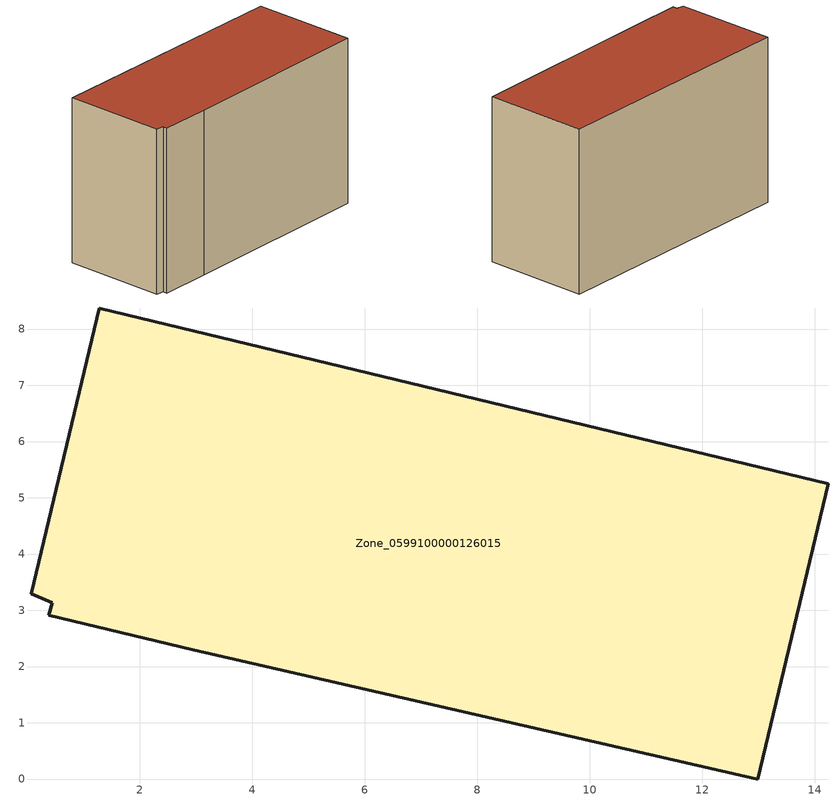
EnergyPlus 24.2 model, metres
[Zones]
Zone_0599100000126015
 floor ground (C_G): 0.07,3.29 1.28,8.38 14.24,5.25 12.99,0 2.94,2.3 0.38,2.91 0.45,3.14 z0
 wall outside (C_F): 12.99,0 14.24,5.25 1.28,8.38 0.07,3.29 0.45,3.14 0.38,2.91 2.94,2.3 12.99,0 z0:8.5
 roof outside (C_R): 0.45,3.14 0.38,2.91 2.94,2.3 12.99,0 14.24,5.25 1.28,8.38 0.07,3.29 z8.5
[BUILDING]
Pand.0599100000126015: North Axis=0; Terrain=City; Loads Convergence Tolerance Value=0.04; Temperature Convergence Tolerance Value=0.4; Solar Distribution=FullExterior; Maximum Number of Warmup Days=25; Minimum Number of Warmup Days=1
[Site:Location]
Rotterdam.The.Hague.AP_ZH_NLD Design_Conditions: Latitude=51.96; Longitude=4.45; Time Zone=1; Elevation=-4.5
[SITE:GROUNDTEMPERATURE:BUILDINGSURFACE]
18, 18, 18, 18, 18, 18, 18, 18, 18, 18, 18, 18
[MATERIAL] Thermal Absorptance=0.9; Solar Absorptance=0.7; Visible Absorptance=0.7
Name | Roughness | Thickness | Conductivity | Density | Specific Heat
G.TI.1992-2005 | MediumSmooth | 0.15 | 0.06 | 540 | 1210
F.TI.1992-2005 | Rough | 0.3 | 0.12 | 1920 | 840
R.TI.1992-2005 | MediumRough | 0.2 | 0.08 | 1500 | 1000
[CONSTRUCTION]
C_G: G.TI.1992-2005
C_F: F.TI.1992-2005
C_R: R.TI.1992-2005
[ZONE]
Zone_0599100000126015: Type=1; Multiplier=1; Ceiling Height=Autocalculate; Volume=Autocalculate; Floor Area=autocalculate; Part of Total Floor Area=Yes
[ZONEINFILTRATION:DESIGNFLOWRATE]
Infil_Zone_0599100000126015: Zone or ZoneList or Space or SpaceList=Zone_0599100000126015; Schedule=AlwaysOn; Design Flow Rate Calculation Method=Flow/Area; Flow Rate per Floor Area=0.0015; Constant Term Coefficient=1; Temperature Term Coefficient=0; Velocity Term Coefficient=0; Velocity Squared Term Coefficient=0
[HVACTEMPLATE:ZONE:IDEALLOADSAIRSYSTEM]
Zone_0599100000126015: Maximum Heating Supply Air Temperature=50; Minimum Cooling Supply Air Temperature=13; Maximum Heating Supply Air Humidity Ratio=0.0156; Minimum Cooling Supply Air Humidity Ratio=0.0077; Heating Limit=NoLimit; Cooling Limit=NoLimit; Dehumidification Control Type=ConstantSensibleHeatRatio; Cooling Sensible Heat Ratio=0.7; Dehumidification Setpoint=60; Humidification Control Type=None; Humidification Setpoint=30; Outdoor Air Method=None; Outdoor Air Flow Rate per Person=0.00944; Outdoor Air Flow Rate per Zone Floor Area=0; Outdoor Air Flow Rate per Zone=0; Demand Controlled Ventilation Type=None; Outdoor Air Economizer Type=NoEconomizer; Heat Recovery Type=None; Sensible Heat Recovery Effectiveness=0.7; Latent Heat Recovery Effectiveness=0.65
[ZONECONTROL:THERMOSTAT]
ThermostatControl_Zone_0599100000126015: Zone or ZoneList=Zone_0599100000126015; Control Type Schedule=DualSetpointControlType; Control 1=Thermostat_Zone_0599100000126015; Temperature Difference Between Cutout And Setpoint=0
[THERMOSTATSETPOINT:DUALSETPOINT]
Thermostat_Zone_0599100000126015: Heating Setpoint Temperature Schedule=HeatingSetpoint_Zone_0599100000126015; Cooling Setpoint Temperature Schedule=CoolingSetpoint_Zone_0599100000126015
[SCHEDULE:COMPACT]
HeatingSetpoint_Zone_0599100000126015: Through: 12/31, For: AllDays, Until: 24:00, 21
CoolingSetpoint_Zone_0599100000126015: Through: 12/31, For: AllDays, Until: 24:00, 24
DualSetpointControlType: Through: 12/31, For: AllDays, Until: 24:00, 4
AlwaysOn: Through: 12/31, For: AllDays, Until: 24:00, 1
